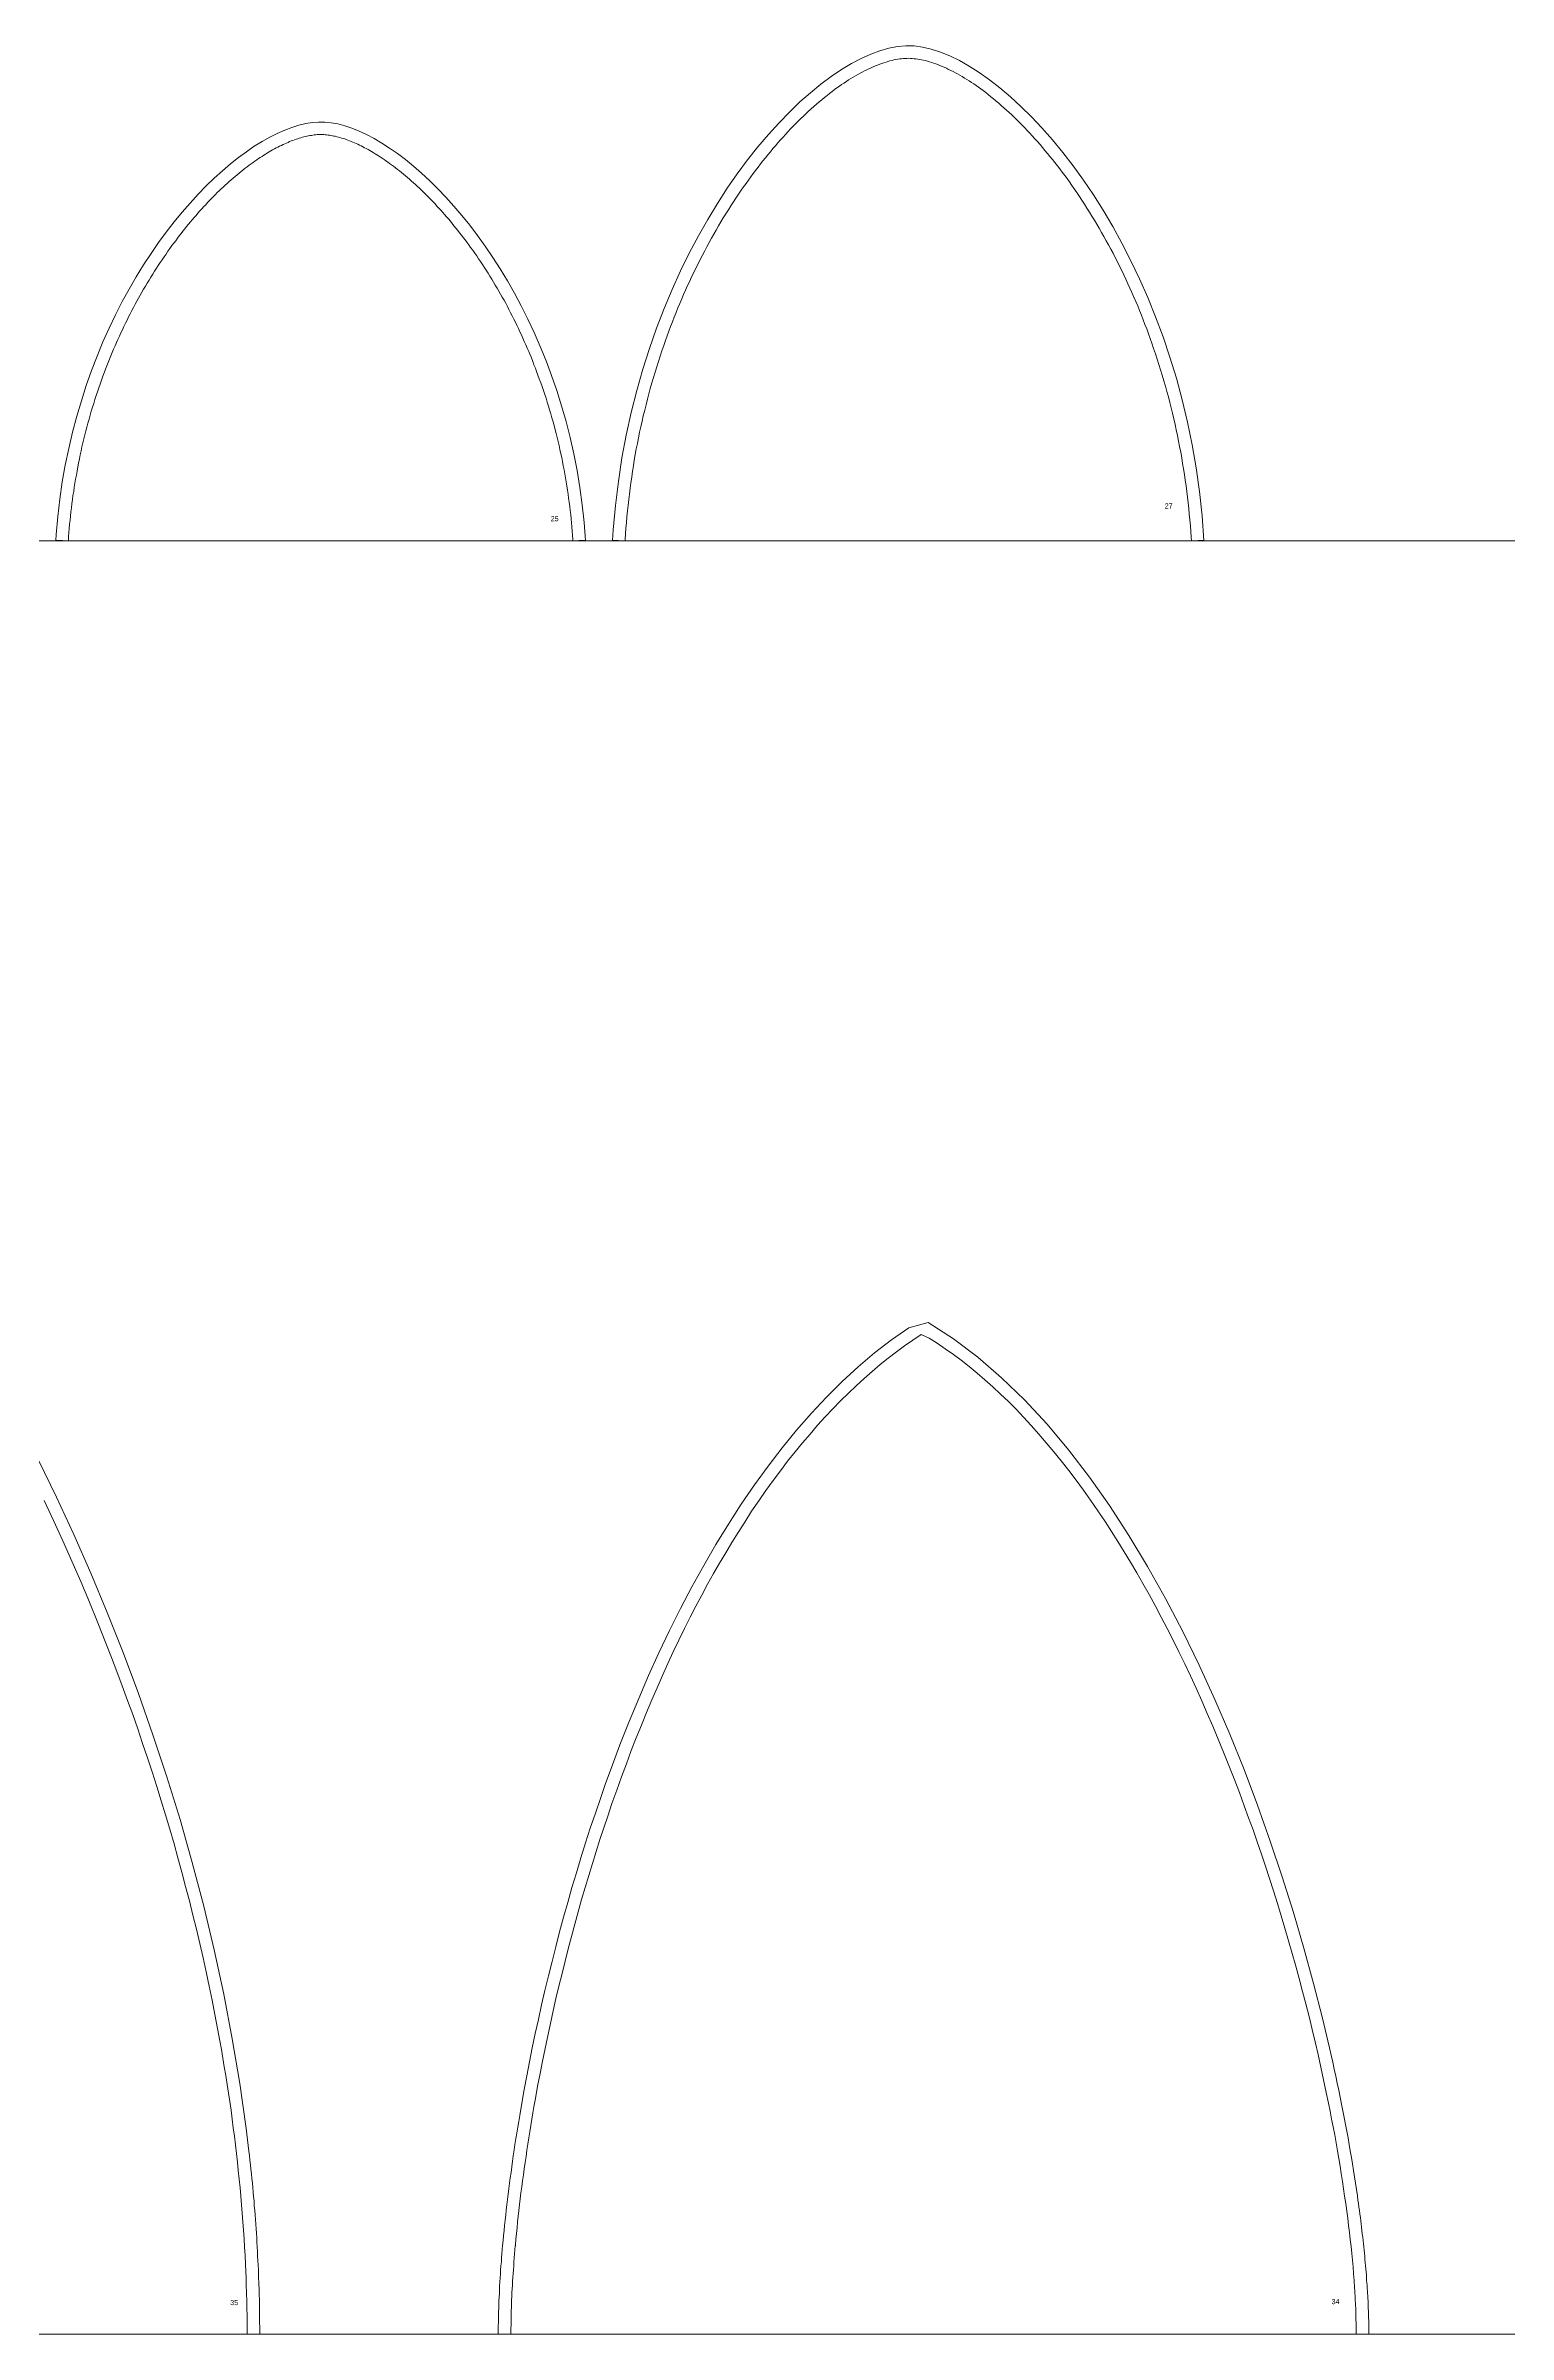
# Model space of a CAD drawing. Header units: inches. Extents: x -11188 to 11060, y -18103 to 6291.
# Drawn here: x 696 to 1740, y -799 to 834 of the extents above; entities that cross this region are included whole.
import ezdxf

# ---------------------------------------------------------------- set-up
doc = ezdxf.new("R2010")
doc.units = ezdxf.units.IN
doc.header["$MEASUREMENT"] = 0
for name, color, linetype, lineweight in [('NAILERS', 7, 'Continuous', 9), ('SECT-ELEV_dwg', 8, 'Continuous', 9), ('SPIRE', 7, 'Continuous', 9)]:
    doc.layers.add(name, color=color, linetype=linetype, lineweight=lineweight)
doc.styles.add('Arial_9', font='arial.ttf', dxfattribs={"height": 3.644473})

# ---------------------------------------------------------------- blocks, each defined once
blk = doc.blocks.new('SECT-ELEV_dwg-315180-Level 1')
at = {"lineweight": 9}
for p, q in [((-2118.2, 481.1), (11059.8, 481.1)), ((-1669.2, -798.9), (4634.6, -798.9))]:
    blk.add_line(p, q, dxfattribs=at)
at = {"layer": 'NAILERS', "flags": 128}
for points in [[(1522.5, 481.4), (1521.2, 499), (1519.3, 516.2), (1516.9, 533.1), (1514, 549.7), (1510.7, 565.8), (1506.9, 581.7), (1502.8, 597.1), (1498.2, 612.1), (1493.3, 626.7), (1488, 640.9), (1482.4, 654.7), (1476.5, 668.1), (1470.4, 681), (1464, 693.5), (1457.4, 705.5), (1450.6, 717), (1443.6, 728.1), (1436.5, 738.6), (1429.2, 748.7), (1421.9, 758.3), (1414.4, 767.3), (1406.9, 775.8), (1399.4, 783.8), (1391.9, 791.2), (1384.4, 798.1), (1376.9, 804.4), (1369.5, 810.2), (1362.2, 815.3), (1355, 819.9), (1348, 823.9), (1341.1, 827.2), (1334.4, 829.9), (1327.9, 832), (1321.6, 833.5), (1315.6, 834.3), (1309.8, 834.4), (1303.9, 833.9), (1297.7, 832.7), (1291.3, 830.9), (1284.7, 828.5), (1277.9, 825.4), (1270.9, 821.7), (1263.8, 817.4), (1256.5, 812.5), (1249.1, 807), (1241.7, 800.9), (1234.2, 794.3), (1226.7, 787.1), (1219.2, 779.3), (1211.7, 771), (1204.2, 762.2), (1196.8, 752.9), (1189.5, 743), (1182.3, 732.7), (1175.3, 721.8), (1168.4, 710.5), (1161.7, 698.7), (1155.2, 686.4), (1148.9, 673.7), (1142.9, 660.5), (1137.2, 646.9), (1131.8, 632.9), (1126.8, 618.4), (1122, 603.6), (1117.7, 588.3), (1113.7, 572.7), (1110.2, 556.6), (1107.1, 540.3), (1104.6, 523.5), (1102.5, 506.4), (1100.9, 489), (1100.4, 481.4), (1100.4, 481.4), (1100.5, 481.4), (1100.6, 481.4), (1100.8, 481.4), (1101, 481.4), (1101.2, 481.4), (1101.4, 481.4), (1101.7, 481.3), (1102, 481.3), (1102.3, 481.3), (1102.6, 481.3), (1102.9, 481.3), (1103.3, 481.3), (1103.6, 481.3), (1104, 481.3), (1104.4, 481.3), (1104.8, 481.3), (1105.1, 481.2), (1105.5, 481.2), (1105.9, 481.2), (1106.2, 481.2), (1106.6, 481.2), (1106.9, 481.2), (1107.3, 481.2), (1107.6, 481.2), (1107.9, 481.2), (1108.2, 481.1), (1108.4, 481.1), (1108.7, 481.1), (1108.9, 481.1), (1109, 481.1), (1109.2, 481.1), (1109.3, 481.1), (1109.3, 481.1), (1109.4, 481.1), (1109.4, 481.1), (1109.4, 481.1), (1109.4, 481.1), (1109.4, 481.1), (1109.4, 481.1), (1109.4, 481.2), (1109.4, 481.2), (1109.4, 481.2), (1109.4, 481.2), (1109.4, 481.2), (1109.4, 481.2), (1109.4, 481.2), (1109.4, 481.2), (1109.4, 481.2), (1109.4, 481.2), (1109.4, 481.2), (1109.4, 481.2), (1109.4, 481.2), (1109.4, 481.3), (1109.4, 481.3), (1109.4, 481.3), (1109.4, 481.3), (1109.4, 481.3), (1109.4, 481.3), (1109.4, 481.3), (1109.4, 481.3), (1109.4, 481.3), (1109.4, 481.3), (1109.4, 481.3), (1109.4, 481.3), (1109.4, 481.3), (1109.4, 481.4), (1109.4, 481.4), (1109.4, 481.4), (1109.4, 481.4), (1109.4, 482), (1109.7, 486.1), (1110, 490.2), (1110.3, 494.2), (1110.7, 498.3), (1111.1, 502.4), (1111.5, 506.4), (1112, 510.5), (1112.5, 514.5), (1113, 518.6), (1113.5, 522.6), (1114.1, 526.6), (1114.7, 530.7), (1115.3, 534.7), (1116, 538.7), (1116.7, 542.7), (1117.4, 546.7), (1118.2, 550.6), (1119, 554.6), (1119.8, 558.6), (1120.7, 562.5), (1121.5, 566.4), (1122.4, 570.4), (1123.4, 574.3), (1124.4, 578.2), (1125.4, 582.1), (1126.4, 586), (1127.4, 589.9), (1128.5, 593.8), (1129.6, 597.6), (1130.8, 601.5), (1132, 605.3), (1133.2, 609.1), (1134.4, 612.9), (1135.7, 616.8), (1137, 620.5), (1138.2, 624.1), (1139.4, 627.5), (1140.7, 630.8), (1141.9, 634.1), (1143.2, 637.5), (1144.5, 640.7), (1145.8, 644), (1147.1, 647.3), (1148.4, 650.5), (1149.8, 653.7), (1151.2, 656.9), (1152.6, 660.1), (1154, 663.3), (1155.5, 666.4), (1156.9, 669.6), (1158.4, 672.7), (1159.9, 675.8), (1161.5, 678.9), (1163, 682), (1164.6, 685), (1166.2, 688), (1167.8, 691), (1169.4, 694), (1171, 697), (1172.7, 700), (1174.4, 702.9), (1176.1, 705.8), (1177.8, 708.7), (1179.5, 711.6), (1181.3, 714.5), (1183.1, 717.3), (1184.9, 720.2), (1186.7, 723), (1188.5, 725.7), (1190.4, 728.5), (1192.2, 731.3), (1194, 733.8), (1195.7, 736.2), (1197.4, 738.5), (1199.1, 740.9), (1200.8, 743.2), (1202.5, 745.5), (1204.3, 747.8), (1206, 750.1), (1207.8, 752.3), (1209.5, 754.5), (1211.3, 756.7), (1213.1, 758.8), (1214.9, 761), (1216.7, 763.1), (1218.5, 765.1), (1220.3, 767.2), (1222.1, 769.2), (1223.9, 771.2), (1225.7, 773.2), (1227.5, 775.1), (1229.4, 777), (1231.2, 778.9), (1233, 780.7), (1234.9, 782.5), (1236.7, 784.3), (1238.6, 786.1), (1240.4, 787.8), (1242.3, 789.5), (1244.2, 791.1), (1246, 792.8), (1247.9, 794.4), (1249.7, 795.9), (1251.6, 797.4), (1253.5, 798.9), (1255.3, 800.4), (1257.2, 801.8), (1258.9, 803.1), (1260.6, 804.3), (1262.3, 805.5), (1263.9, 806.7), (1265.6, 807.8), (1267.3, 808.9), (1268.9, 810), (1270.6, 811), (1272.2, 812), (1273.8, 813), (1275.5, 813.9), (1277.1, 814.8), (1278.7, 815.7), (1280.3, 816.5), (1281.9, 817.3), (1283.4, 818), (1285, 818.8), (1286.5, 819.5), (1288.1, 820.1), (1289.6, 820.7), (1291.1, 821.3), (1292.6, 821.8), (1294.1, 822.3), (1295.6, 822.8), (1297, 823.2), (1298.4, 823.6), (1299.9, 824), (1301.3, 824.3), (1302.6, 824.6), (1304, 824.8), (1305.4, 825), (1306.7, 825.2), (1308, 825.3), (1309.3, 825.4), (1310.5, 825.4), (1311.8, 825.5), (1313.1, 825.4), (1314.3, 825.4), (1315.6, 825.2), (1317, 825.1), (1318.3, 824.9), (1319.7, 824.7), (1321, 824.4), (1322.4, 824.1), (1323.8, 823.8), (1325.3, 823.4), (1326.7, 823), (1328.2, 822.5), (1329.6, 822.1), (1331.1, 821.5), (1332.6, 821), (1334.1, 820.4), (1335.7, 819.7), (1337.2, 819.1), (1338.8, 818.4), (1340.3, 817.6), (1341.9, 816.8), (1343.5, 816), (1345.1, 815.2), (1346.7, 814.3), (1348.3, 813.4), (1350, 812.4), (1351.6, 811.4), (1353.3, 810.4), (1354.9, 809.4), (1356.6, 808.3), (1358.2, 807.2), (1359.9, 806), (1361.6, 804.8), (1363.3, 803.6), (1365, 802.4), (1366.8, 801), (1368.6, 799.6), (1370.5, 798.1), (1372.3, 796.6), (1374.2, 795), (1376.1, 793.4), (1377.9, 791.8), (1379.8, 790.2), (1381.6, 788.5), (1383.5, 786.8), (1385.4, 785.1), (1387.2, 783.3), (1389, 781.5), (1390.9, 779.7), (1392.7, 777.8), (1394.6, 775.9), (1396.4, 774), (1398.2, 772), (1400, 770.1), (1401.8, 768), (1403.7, 766), (1405.5, 764), (1407.3, 761.9), (1409, 759.7), (1410.8, 757.6), (1412.6, 755.4), (1414.4, 753.2), (1416.1, 751), (1417.9, 748.8), (1419.6, 746.5), (1421.3, 744.2), (1423.1, 741.9), (1424.8, 739.6), (1426.5, 737.2), (1428.2, 734.8), (1429.9, 732.4), (1431.7, 729.7), (1433.6, 726.9), (1435.4, 724.2), (1437.2, 721.4), (1439, 718.5), (1440.8, 715.7), (1442.6, 712.9), (1444.3, 710), (1446.1, 707.1), (1447.8, 704.2), (1449.5, 701.2), (1451.1, 698.3), (1452.8, 695.3), (1454.4, 692.3), (1456, 689.3), (1457.6, 686.3), (1459.2, 683.3), (1460.8, 680.2), (1462.3, 677.1), (1463.8, 674), (1465.3, 670.9), (1466.8, 667.8), (1468.2, 664.6), (1469.7, 661.5), (1471.1, 658.3), (1472.5, 655.1), (1473.9, 651.9), (1475.2, 648.7), (1476.6, 645.4), (1477.9, 642.1), (1479.2, 638.9), (1480.4, 635.6), (1481.7, 632.3), (1482.9, 628.9), (1484.1, 625.6), (1485.3, 622.2), (1486.6, 618.4), (1487.9, 614.6), (1489.2, 610.8), (1490.4, 606.9), (1491.6, 603.1), (1492.7, 599.3), (1493.9, 595.4), (1495, 591.5), (1496.1, 587.7), (1497.1, 583.8), (1498.1, 579.9), (1499.1, 576), (1500, 572.1), (1501, 568.1), (1501.9, 564.2), (1502.7, 560.2), (1503.6, 556.3), (1504.4, 552.3), (1505.1, 548.4), (1505.9, 544.4), (1506.6, 540.4), (1507.3, 536.4), (1507.9, 532.4), (1508.5, 528.4), (1509.1, 524.3), (1509.7, 520.3), (1510.2, 516.3), (1510.7, 512.2), (1511.2, 508.2), (1511.6, 504.1), (1512, 500.1), (1512.4, 496), (1512.8, 491.9), (1513.1, 487.8), (1513.4, 483.7), (1513.5, 481.4), (1513.5, 481.4), (1513.5, 481.4), (1513.5, 481.4), (1513.5, 481.4), (1513.5, 481.3), (1513.5, 481.3), (1513.5, 481.3), (1513.5, 481.3), (1513.5, 481.3), (1513.5, 481.3), (1513.5, 481.3), (1513.5, 481.3), (1513.5, 481.3), (1513.5, 481.3), (1513.5, 481.3), (1513.5, 481.3), (1513.5, 481.3), (1513.5, 481.2), (1513.5, 481.2), (1513.5, 481.2), (1513.5, 481.2), (1513.5, 481.2), (1513.5, 481.2), (1513.5, 481.2), (1513.5, 481.2), (1513.5, 481.2), (1513.5, 481.2), (1513.5, 481.2), (1513.5, 481.2), (1513.5, 481.2), (1513.5, 481.1), (1513.5, 481.1), (1513.5, 481.1), (1513.5, 481.1), (1513.5, 481.1), (1513.5, 481.1), (1513.6, 481.1), (1513.7, 481.1), (1513.8, 481.1), (1513.9, 481.1), (1514.1, 481.1), (1514.4, 481.1), (1514.6, 481.1), (1514.9, 481.2), (1515.2, 481.2), (1515.5, 481.2), (1515.8, 481.2), (1516.1, 481.2), (1516.5, 481.2), (1516.8, 481.2), (1517.2, 481.2), (1517.6, 481.2), (1518, 481.2), (1518.3, 481.3), (1518.7, 481.3), (1519.1, 481.3), (1519.5, 481.3), (1519.8, 481.3), (1520.2, 481.3), (1520.5, 481.3), (1520.8, 481.3), (1521.1, 481.3), (1521.4, 481.4), (1521.6, 481.4), (1521.8, 481.4), (1522, 481.4), (1522.2, 481.4), (1522.3, 481.4), (1522.4, 481.4), (1522.5, 481.4)], [(1081.2, 481.4), (1081.2, 481.4), (1081.1, 481.4), (1081.1, 481.4), (1081, 481.4), (1080.9, 481.4), (1080.7, 481.4), (1080.5, 481.4), (1080.3, 481.4), (1080.1, 481.4), (1079.9, 481.4), (1079.7, 481.4), (1079.4, 481.3), (1079.1, 481.3), (1078.8, 481.3), (1078.5, 481.3), (1078.2, 481.3), (1077.9, 481.3), (1077.6, 481.3), (1077.3, 481.3), (1077, 481.3), (1076.7, 481.3), (1076.3, 481.2), (1076, 481.2), (1075.7, 481.2), (1075.4, 481.2), (1075.1, 481.2), (1074.8, 481.2), (1074.5, 481.2), (1074.2, 481.2), (1073.9, 481.2), (1073.7, 481.2), (1073.4, 481.1), (1073.2, 481.1), (1073, 481.1), (1072.8, 481.1), (1072.7, 481.1), (1072.5, 481.1), (1072.4, 481.1), (1072.3, 481.1), (1072.3, 481.1), (1072.2, 481.1), (1072.1, 482.1), (1071.9, 485.1), (1071.7, 488), (1071.5, 491), (1071.2, 493.9), (1070.9, 496.9), (1070.6, 499.8), (1070.3, 502.7), (1069.9, 505.7), (1069.5, 508.6), (1069.1, 511.5), (1068.7, 514.4), (1068.3, 517.3), (1067.9, 520.3), (1067.4, 523.2), (1066.9, 526.1), (1066.4, 529), (1065.9, 531.8), (1065.3, 534.7), (1064.7, 537.6), (1064.2, 540.5), (1063.5, 543.3), (1062.9, 546.2), (1062.3, 549.1), (1061.6, 551.9), (1060.9, 554.8), (1060.2, 557.6), (1059.5, 560.4), (1058.7, 563.3), (1058, 566.1), (1057.2, 568.9), (1056.4, 571.7), (1055.5, 574.5), (1054.7, 577.3), (1053.8, 580.1), (1053, 582.9), (1052.1, 585.6), (1051.1, 588.4), (1050.2, 591.2), (1049.2, 593.9), (1048.2, 596.7), (1047.2, 599.4), (1046.3, 601.9), (1045.4, 604.4), (1044.4, 606.8), (1043.5, 609.2), (1042.5, 611.6), (1041.6, 613.9), (1040.6, 616.3), (1039.6, 618.7), (1038.6, 621), (1037.5, 623.3), (1036.5, 625.7), (1035.4, 628), (1034.4, 630.3), (1033.3, 632.6), (1032.2, 634.9), (1031.1, 637.2), (1030, 639.4), (1028.8, 641.7), (1027.7, 643.9), (1026.5, 646.2), (1025.4, 648.4), (1024.2, 650.6), (1023, 652.8), (1021.8, 655), (1020.5, 657.2), (1019.3, 659.3), (1018, 661.5), (1016.8, 663.6), (1015.5, 665.8), (1014.2, 667.9), (1012.9, 670), (1011.6, 672.1), (1010.3, 674.2), (1008.9, 676.3), (1007.6, 678.3), (1006.2, 680.4), (1004.9, 682.4), (1003.5, 684.4), (1002.1, 686.5), (1000.7, 688.5), (999.2, 690.5), (997.8, 692.4), (996.5, 694.2), (995.2, 695.9), (993.9, 697.6), (992.6, 699.3), (991.3, 701), (990, 702.7), (988.7, 704.3), (987.3, 706), (986, 707.6), (984.7, 709.2), (983.3, 710.8), (982, 712.4), (980.6, 714), (979.3, 715.5), (977.9, 717), (976.5, 718.6), (975.1, 720), (973.8, 721.5), (972.4, 723), (971, 724.4), (969.6, 725.9), (968.2, 727.3), (966.8, 728.7), (965.4, 730.1), (964, 731.4), (962.6, 732.7), (961.2, 734.1), (959.8, 735.4), (958.4, 736.7), (957, 737.9), (955.5, 739.2), (954.1, 740.4), (952.7, 741.6), (951.3, 742.8), (949.9, 743.9), (948.4, 745.1), (947, 746.2), (945.6, 747.3), (944.2, 748.4), (942.7, 749.5), (941.3, 750.5), (939.9, 751.5), (938.7, 752.4), (937.4, 753.3), (936.1, 754.1), (934.8, 755), (933.5, 755.8), (932.3, 756.6), (931, 757.4), (929.7, 758.2), (928.5, 758.9), (927.2, 759.6), (926, 760.3), (924.7, 761), (923.5, 761.7), (922.3, 762.3), (921.1, 762.9), (919.8, 763.5), (918.6, 764.1), (917.4, 764.6), (916.2, 765.2), (915.1, 765.7), (913.9, 766.2), (912.7, 766.6), (911.6, 767.1), (910.4, 767.5), (909.3, 767.9), (908.1, 768.2), (907, 768.6), (905.9, 768.9), (904.8, 769.2), (903.7, 769.5), (902.6, 769.8), (901.6, 770), (900.5, 770.2), (899.5, 770.4), (898.4, 770.6), (897.4, 770.7), (896.4, 770.8), (895.4, 770.9), (894.4, 771), (893.4, 771), (892.5, 771), (891.5, 771), (890.6, 771), (889.6, 771), (888.6, 770.9), (887.6, 770.8), (886.6, 770.7), (885.6, 770.5), (884.5, 770.3), (883.5, 770.1), (882.4, 769.9), (881.3, 769.7), (880.2, 769.4), (879.1, 769.1), (878, 768.8), (876.9, 768.5), (875.8, 768.1), (874.7, 767.7), (873.5, 767.3), (872.4, 766.9), (871.2, 766.5), (870, 766), (868.9, 765.5), (867.7, 765), (866.5, 764.5), (865.3, 763.9), (864.1, 763.3), (862.8, 762.7), (861.6, 762.1), (860.4, 761.5), (859.2, 760.8), (857.9, 760.1), (856.7, 759.4), (855.4, 758.7), (854.2, 757.9), (852.9, 757.1), (851.6, 756.4), (850.4, 755.5), (849.1, 754.7), (847.8, 753.9), (846.5, 753), (845.2, 752.1), (843.9, 751.2), (842.5, 750.2), (841.1, 749.1), (839.7, 748), (838.2, 747), (836.8, 745.8), (835.4, 744.7), (834, 743.6), (832.6, 742.4), (831.1, 741.2), (829.7, 740), (828.3, 738.7), (826.9, 737.5), (825.5, 736.2), (824.1, 734.9), (822.6, 733.6), (821.2, 732.3), (819.8, 731), (818.4, 729.6), (817, 728.2), (815.6, 726.8), (814.2, 725.4), (812.9, 724), (811.5, 722.5), (810.1, 721), (808.7, 719.6), (807.3, 718), (806, 716.5), (804.6, 715), (803.2, 713.4), (801.9, 711.9), (800.5, 710.3), (799.2, 708.7), (797.9, 707.1), (796.5, 705.4), (795.2, 703.8), (793.9, 702.1), (792.6, 700.4), (791.3, 698.8), (790, 697), (788.7, 695.3), (787.4, 693.6), (786, 691.8), (784.6, 689.8), (783.2, 687.8), (781.8, 685.8), (780.4, 683.8), (779, 681.7), (777.6, 679.7), (776.3, 677.6), (774.9, 675.6), (773.6, 673.5), (772.3, 671.4), (771, 669.3), (769.7, 667.2), (768.4, 665.1), (767.1, 662.9), (765.8, 660.8), (764.6, 658.6), (763.4, 656.4), (762.2, 654.3), (760.9, 652.1), (759.8, 649.9), (758.6, 647.6), (757.4, 645.4), (756.2, 643.2), (755.1, 640.9), (754, 638.7), (752.9, 636.4), (751.8, 634.1), (750.7, 631.8), (749.6, 629.5), (748.5, 627.2), (747.5, 624.9), (746.4, 622.6), (745.4, 620.2), (744.4, 617.9), (743.4, 615.5), (742.4, 613.1), (741.5, 610.8), (740.5, 608.4), (739.6, 606), (738.6, 603.6), (737.7, 601.1), (736.7, 598.5), (735.7, 595.8), (734.8, 593), (733.8, 590.3), (732.9, 587.5), (732, 584.7), (731.1, 581.9), (730.2, 579.2), (729.3, 576.4), (728.5, 573.6), (727.7, 570.8), (726.9, 568), (726.1, 565.1), (725.3, 562.3), (724.6, 559.5), (723.9, 556.7), (723.2, 553.8), (722.5, 551), (721.8, 548.1), (721.2, 545.3), (720.6, 542.4), (720, 539.5), (719.4, 536.6), (718.8, 533.8), (718.3, 530.9), (717.8, 528), (717.2, 525.1), (716.8, 522.2), (716.3, 519.3), (715.9, 516.4), (715.4, 513.5), (715, 510.5), (714.7, 507.6), (714.3, 504.7), (713.9, 501.8), (713.6, 498.8), (713.3, 495.9), (713, 492.9), (712.8, 490), (712.5, 487), (712.3, 484.1), (712.1, 481.1), (712.1, 481.1), (712, 481.1), (712, 481.1), (711.9, 481.1), (711.7, 481.1), (711.6, 481.1), (711.4, 481.1), (711.2, 481.1), (711, 481.1), (710.8, 481.2), (710.6, 481.2), (710.3, 481.2), (710, 481.2), (709.7, 481.2), (709.4, 481.2), (709.1, 481.2), (708.8, 481.2), (708.5, 481.2), (708.2, 481.2), (707.9, 481.2), (707.6, 481.3), (707.2, 481.3), (706.9, 481.3), (706.6, 481.3), (706.3, 481.3), (706, 481.3), (705.7, 481.3), (705.4, 481.3), (705.1, 481.3), (704.8, 481.3), (704.6, 481.4), (704.3, 481.4), (704.1, 481.4), (703.9, 481.4), (703.7, 481.4), (703.6, 481.4), (703.4, 481.4), (703.3, 481.4), (703.2, 481.4), (703.1, 481.4), (703.1, 481.4), (703.4, 485.7), (704.5, 498.4), (706, 510.9), (707.8, 523.1), (709.9, 535.2), (712.4, 547), (715.1, 558.6), (718.1, 570), (721.4, 581.1), (724.9, 592), (728.7, 602.6), (732.6, 613), (736.8, 623.1), (741.2, 632.9), (745.8, 642.5), (750.6, 651.8), (755.5, 660.8), (760.6, 669.5), (765.8, 678), (771.1, 686.1), (776.5, 693.9), (782, 701.5), (787.6, 708.7), (793.3, 715.6), (799, 722.2), (804.7, 728.4), (810.5, 734.4), (816.2, 740), (822, 745.2), (827.8, 750.1), (833.5, 754.7), (839.2, 758.8), (844.8, 762.7), (850.4, 766.1), (855.8, 769.2), (861.2, 771.9), (866.5, 774.3), (871.6, 776.2), (876.6, 777.8), (881.5, 778.9), (886.2, 779.7), (890.7, 780), (895.1, 780), (899.7, 779.5), (904.4, 778.6), (909.3, 777.3), (914.4, 775.6), (919.6, 773.5), (924.9, 771.1), (930.3, 768.2), (935.8, 765), (941.4, 761.4), (947, 757.5), (952.7, 753.2), (958.5, 748.5), (964.2, 743.5), (970, 738.1), (975.8, 732.4), (981.5, 726.4), (987.3, 720), (993, 713.3), (998.6, 706.3), (1004.1, 699), (1009.6, 691.4), (1015, 683.4), (1020.3, 675.2), (1025.4, 666.6), (1030.5, 657.8), (1035.3, 648.7), (1040, 639.3), (1044.6, 629.7), (1048.9, 619.7), (1053, 609.5), (1056.9, 599.1), (1060.6, 588.4), (1064.1, 577.4), (1067.3, 566.2), (1070.2, 554.8), (1072.8, 543.1), (1075.1, 531.2), (1077.1, 519.1), (1078.8, 506.7), (1080.2, 494.2)]]:
    blk.add_lwpolyline(points, close=True, dxfattribs=at)
at = {"layer": 'SPIRE', "flags": 128}
blk.add_lwpolyline([(694.9, -203.9), (701.6, -218.2), (708.2, -232.6), (714.6, -247.1), (721, -261.7), (727.2, -276.4), (733.2, -291.2), (738.9, -305.6), (742.9, -315.8), (746.8, -326), (750.6, -336.2), (754.4, -346.5), (758, -356.7), (761.6, -366.9), (765.1, -377.2), (768.5, -387.4), (771.9, -397.6), (775.2, -407.9), (778.3, -418.1), (781.5, -428.3), (784.5, -438.5), (787.5, -448.8), (790.3, -459), (793.1, -469.2), (795.8, -479.4), (798.5, -489.5), (801, -499.7), (803.5, -509.9), (805.9, -520), (808.2, -530.2), (810.5, -540.3), (812.6, -550.4), (814.7, -560.5), (816.7, -570.6), (818.6, -580.6), (820.2, -589.4), (821.3, -595.7), (822.4, -601.9), (823.4, -608.1), (824.4, -614.3), (825.4, -620.6), (826.4, -626.8), (827.3, -632.9), (828.2, -639.1), (829, -645.3), (829.8, -651.5), (830.6, -657.6), (831.4, -663.8), (832.1, -669.9), (832.8, -676), (833.4, -682.1), (834, -688.3), (834.6, -694.3), (835.2, -700.4), (835.7, -706.5), (836.2, -712.6), (836.7, -718.6), (837.1, -724.6), (837.5, -730.7), (837.9, -736.7), (838.2, -742.7), (838.5, -748.7), (838.7, -754.6), (838.9, -758.1), (838.9, -759.6), (839, -761.1), (839, -762.6), (839.1, -764.2), (839.1, -765.7), (839.2, -767.2), (839.2, -768.7), (839.3, -770.2), (839.3, -771.7), (839.4, -773.2), (839.4, -774.7), (839.4, -776.2), (839.5, -777.7), (839.5, -779.2), (839.5, -780.7), (839.5, -782.2), (839.6, -783.7), (839.6, -785.2), (839.6, -786.7), (839.6, -788.2), (839.6, -789.6), (839.6, -791.1), (839.7, -792.6), (839.7, -794.1), (839.7, -795.6), (839.7, -797.1), (839.7, -798.6), (839.7, -798.9), (839.8, -798.9), (839.9, -798.9), (840.1, -798.9), (840.4, -798.9), (840.7, -798.9), (841, -798.9), (841.4, -798.9), (841.8, -798.9), (842.2, -798.9), (842.7, -798.9), (843.2, -798.9), (843.6, -798.9), (844.1, -798.9), (844.6, -798.9), (845.1, -798.9), (845.6, -798.9), (846, -798.9), (846.5, -798.9), (846.9, -798.9), (847.2, -798.9), (847.6, -798.9), (847.9, -798.9), (848.2, -798.9), (848.4, -798.9), (848.5, -798.9), (848.6, -798.9), (848.7, -798.9), (848.7, -797.4), (848.7, -795.9), (848.7, -794.4), (848.7, -792.9), (848.6, -791.4), (848.6, -789.8), (848.6, -788.3), (848.6, -786.8), (848.6, -785.3), (848.6, -783.8), (848.5, -782.3), (848.5, -780.8), (848.5, -779.3), (848.5, -777.8), (848.4, -776.2), (848.4, -774.7), (848.4, -773.2), (848.3, -771.7), (848.3, -770.2), (848.2, -768.7), (848.2, -767.2), (848.2, -765.7), (848.1, -764.1), (848.1, -762.6), (848, -761.1), (847.9, -759.6), (847.9, -758.1), (847.8, -756.2), (847.7, -752.9), (847.5, -749.7), (847.4, -746.4), (847.2, -743.1), (847.1, -739.9), (846.9, -736.6), (846.7, -733.3), (846.5, -730.1), (846.3, -726.8), (846.1, -723.6), (845.8, -720.3), (845.6, -717), (845.3, -713.8), (845.1, -710.5), (844.8, -707.3), (844.6, -704), (844.3, -700.7), (844, -697.5), (843.7, -694.2), (843.4, -691), (843, -687.7), (842.7, -684.4), (842.4, -681.2), (842, -677.9), (841.7, -674.7), (841.3, -671.4), (841, -668.2), (839, -652.1), (834.4, -619.9), (829.1, -588), (823, -556.2), (816.2, -524.6), (808.7, -493.3), (800.5, -462.2), (791.8, -431.5), (782.4, -401.1), (772.5, -371.1), (762.1, -341.5), (751.2, -312.4), (739.9, -283.8), (728.2, -255.7), (716.1, -228.2), (703.7, -201.4), (690.9, -175.1)], dxfattribs=at)
blk.add_lwpolyline([(1640.2, -798.9), (1640.2, -797.3), (1640.2, -795.7), (1640.1, -794.1), (1640.1, -792.4), (1640.1, -790.7), (1640.1, -789.1), (1640, -787.4), (1640, -785.7), (1639.9, -784), (1639.9, -782.2), (1639.8, -780.5), (1639.7, -778.7), (1639.6, -776.9), (1639.6, -775.1), (1639.5, -773.3), (1639.4, -771.5), (1639.3, -769.7), (1639.2, -767.9), (1639, -766), (1638.9, -764.1), (1638.8, -762.3), (1638.6, -760.4), (1638.5, -758.5), (1638.4, -756.5), (1638.2, -754.3), (1638, -752.2), (1637.8, -750), (1637.6, -747.8), (1637.4, -745.6), (1637.2, -743.3), (1637, -741.1), (1636.8, -738.8), (1636.5, -736.6), (1636.3, -734.3), (1636, -732), (1635.8, -729.7), (1635.5, -727.3), (1635.2, -725), (1635, -722.6), (1634.7, -720.2), (1634.4, -717.9), (1634.1, -715.5), (1633.8, -713.1), (1633.4, -710.6), (1633.1, -708.2), (1632.8, -705.7), (1632.4, -703.3), (1632, -700.1), (1631.3, -695.6), (1630.7, -691.1), (1630, -686.6), (1629.2, -682), (1628.5, -677.4), (1627.7, -672.8), (1626.9, -668.1), (1626.1, -663.4), (1625.3, -658.7), (1624.4, -653.9), (1623.5, -649.1), (1622.6, -644.3), (1621.6, -639.5), (1620.7, -634.6), (1619.7, -629.7), (1618.7, -624.8), (1617.6, -619.8), (1616.6, -614.8), (1615.5, -609.8), (1614.4, -604.8), (1613.2, -599.7), (1612.1, -594.6), (1610.9, -589.5), (1607, -573.3), (1600.7, -548.5), (1593.8, -523.3), (1586.3, -498), (1578.3, -472.5), (1569.8, -446.9), (1560.7, -421.4), (1551.1, -395.9), (1541, -370.7), (1530.3, -345.8), (1519.1, -321.3), (1507.4, -297.3), (1495.1, -273.8), (1482.3, -250.9), (1469, -228.8), (1455.1, -207.5), (1440.8, -187.1), (1425.9, -167.7), (1410.5, -149.3), (1394.5, -132.1), (1378.1, -116.2), (1361.1, -101.6), (1343.7, -88.5), (1325.7, -76.8), (1311.8, -80.5), (1299.5, -89.2), (1287.5, -98.5), (1275.8, -108.5), (1264.4, -119), (1253.2, -130), (1242.4, -141.6), (1231.8, -153.7), (1221.5, -166.3), (1211.5, -179.3), (1201.7, -192.7), (1192.3, -206.5), (1183.1, -220.7), (1174.1, -235.3), (1165.5, -250.2), (1157.1, -265.4), (1149, -280.9), (1141.1, -296.6), (1133.5, -312.6), (1126.2, -328.8), (1119.1, -345.2), (1112.3, -361.7), (1105.7, -378.3), (1099.4, -395.1), (1095.5, -405.9), (1091.8, -416.5), (1088.2, -427.1), (1084.6, -437.7), (1081.2, -448.3), (1077.9, -458.9), (1074.7, -469.5), (1071.5, -480.1), (1068.5, -490.7), (1065.5, -501.3), (1062.7, -511.8), (1059.9, -522.3), (1057.3, -532.8), (1054.7, -543.2), (1052.2, -553.6), (1049.8, -563.9), (1047.5, -574.2), (1045.3, -584.3), (1043.2, -594.4), (1041.2, -604.5), (1039.3, -614.4), (1037.4, -624.3), (1035.7, -634), (1034.2, -642.9), (1033.5, -647), (1032.8, -651.1), (1032.1, -655.3), (1031.5, -659.3), (1030.8, -663.4), (1030.2, -667.4), (1029.6, -671.5), (1029.1, -675.5), (1028.5, -679.4), (1028, -683.4), (1027.4, -687.3), (1026.9, -691.2), (1026.4, -695), (1025.9, -698.9), (1025.5, -702.7), (1025, -706.5), (1024.6, -710.2), (1024.2, -713.9), (1023.8, -717.6), (1023.4, -721.3), (1023, -724.9), (1022.7, -728.5), (1022.3, -732.1), (1022, -735.5), (1021.8, -738.5), (1021.5, -741.4), (1021.3, -744.4), (1021.1, -747.3), (1020.8, -750.2), (1020.6, -753.1), (1020.4, -755.9), (1020.3, -758.7), (1020.1, -761.5), (1019.9, -764.3), (1019.8, -767.1), (1019.7, -769.8), (1019.5, -772.5), (1019.4, -775.1), (1019.3, -777.8), (1019.2, -780.4), (1019.1, -782.9), (1019.1, -785.5), (1019, -788), (1019, -790.5), (1018.9, -792.9), (1018.9, -795.4), (1018.9, -797.8), (1018.9, -798.9), (1019, -798.9), (1019.2, -798.9), (1019.4, -798.9), (1019.8, -798.9), (1020.1, -798.9), (1020.6, -798.9), (1021, -798.9), (1021.5, -798.9), (1022.1, -798.9), (1022.6, -798.9), (1023.2, -798.9), (1023.8, -798.9), (1024.3, -798.9), (1024.9, -798.9), (1025.4, -798.9), (1025.9, -798.9), (1026.4, -798.9), (1026.8, -798.9), (1027.1, -798.9), (1027.4, -798.9), (1027.7, -798.9), (1027.8, -798.9), (1027.9, -798.9), (1027.9, -797.2), (1027.9, -794.8), (1028, -792.3), (1028, -789.9), (1028, -787.4), (1028.1, -784.9), (1028.2, -782.3), (1028.3, -779.7), (1028.3, -777.2), (1028.4, -774.5), (1028.6, -771.9), (1028.7, -769.2), (1028.8, -766.6), (1029, -763.9), (1029.1, -761.1), (1029.3, -758.4), (1029.5, -755.6), (1029.7, -752.9), (1029.9, -750), (1030.1, -747.2), (1030.3, -744.4), (1030.5, -741.5), (1030.8, -738.6), (1031, -735.7), (1031.1, -735.5), (1031.1, -735.5), (1031.1, -735.5), (1031.1, -735.5), (1031.1, -735.5), (1031.1, -735.5), (1031.1, -735.5), (1031.1, -735.5), (1031.1, -735.5), (1031.1, -735.5), (1031.1, -735.5), (1031.1, -735.5), (1031.1, -735.5), (1031.1, -735.5), (1031.1, -735.5), (1031.1, -735.5), (1031.1, -735.5), (1031.1, -735.5), (1031.1, -735.4), (1031.1, -735.4), (1031.1, -735.4), (1031.1, -735.4), (1031.1, -735.4), (1031.1, -735.1), (1031.5, -731.1), (1031.9, -727), (1032.3, -722.9), (1032.7, -718.8), (1033.1, -714.7), (1033.6, -710.6), (1034.1, -706.4), (1034.6, -702.2), (1035.1, -697.9), (1035.7, -693.7), (1036.2, -689.4), (1036.8, -685.1), (1037.4, -680.8), (1038, -676.4), (1038.7, -672), (1039.3, -667.6), (1040, -663.2), (1040.7, -658.8), (1041.4, -654.4), (1042.1, -649.9), (1042.8, -645.4), (1043.6, -641), (1044.4, -636.5), (1045.4, -630.7), (1047, -621.8), (1048.7, -612.9), (1050.5, -603.9), (1052.3, -595), (1054.2, -586), (1056.1, -577.1), (1058.1, -568.2), (1060.1, -559.3), (1062.2, -550.4), (1064.4, -541.5), (1066.6, -532.6), (1068.9, -523.8), (1071.2, -515), (1073.5, -506.2), (1075.9, -497.4), (1078.4, -488.7), (1080.9, -480.1), (1083.5, -471.5), (1086.1, -462.9), (1088.7, -454.4), (1091.4, -445.9), (1094.2, -437.5), (1097, -429.2), (1100, -420.2), (1103.4, -410.6), (1106.8, -401.1), (1110.3, -391.7), (1113.8, -382.4), (1117.4, -373.2), (1121, -364.1), (1124.7, -355.1), (1128.4, -346.2), (1132.2, -337.5), (1136, -328.8), (1139.9, -320.3), (1143.8, -311.8), (1147.8, -303.5), (1151.8, -295.3), (1155.9, -287.2), (1160, -279.2), (1164.1, -271.4), (1168.3, -263.6), (1172.6, -256), (1176.8, -248.5), (1181.2, -241.1), (1185.5, -233.8), (1190, -226.7), (1194.8, -219.2), (1199.7, -211.5), (1204.8, -204.1), (1209.9, -196.8), (1215, -189.6), (1220.2, -182.6), (1225.4, -175.8), (1230.7, -169.2), (1236, -162.7), (1241.4, -156.4), (1246.8, -150.2), (1252.2, -144.2), (1257.7, -138.4), (1263.2, -132.7), (1268.8, -127.2), (1274.4, -121.9), (1280, -116.7), (1285.7, -111.7), (1291.5, -106.9), (1297.2, -102.3), (1303, -97.8), (1308.9, -93.5), (1314.7, -89.4), (1320.7, -85.4), (1326.5, -87.9), (1332.2, -91.6), (1337.9, -95.5), (1343.7, -99.6), (1349.3, -103.8), (1355, -108.3), (1360.6, -112.9), (1366.2, -117.7), (1371.8, -122.7), (1377.4, -127.9), (1382.9, -133.2), (1388.4, -138.7), (1393.8, -144.4), (1399.3, -150.3), (1404.7, -156.4), (1410, -162.6), (1415.4, -169), (1420.7, -175.6), (1426, -182.4), (1431.2, -189.3), (1436.5, -196.4), (1441.6, -203.7), (1446.8, -211.2), (1451.9, -218.8), (1456.5, -225.9), (1461.1, -233.1), (1465.6, -240.4), (1470.1, -247.9), (1474.5, -255.4), (1479, -263.1), (1483.3, -271), (1487.7, -278.9), (1492, -287), (1496.2, -295.2), (1500.5, -303.5), (1504.6, -311.9), (1508.8, -320.5), (1512.9, -329.1), (1516.9, -337.9), (1520.9, -346.8), (1524.9, -355.8), (1528.8, -364.9), (1532.7, -374.2), (1536.5, -383.5), (1540.3, -393), (1544.1, -402.6), (1547.8, -412.3), (1551.3, -421.7), (1554.4, -430.3), (1557.5, -438.8), (1560.5, -447.5), (1563.5, -456.2), (1566.4, -464.9), (1569.3, -473.7), (1572.1, -482.5), (1574.9, -491.4), (1577.6, -500.3), (1580.3, -509.2), (1582.9, -518.2), (1585.5, -527.1), (1588, -536.1), (1590.4, -545.1), (1592.8, -554.2), (1595.2, -563.2), (1597.5, -572.2), (1599.7, -581.3), (1601.8, -590.3), (1603.9, -599.3), (1606, -608.3), (1607.9, -617.3), (1609.8, -626.3), (1611.4, -633.9), (1612.5, -639.7), (1613.6, -645.4), (1614.7, -651), (1615.8, -656.7), (1616.8, -662.3), (1617.7, -667.9), (1618.7, -673.4), (1619.6, -678.9), (1620.5, -684.3), (1621.3, -689.8), (1622.2, -695.1), (1622.9, -700.4), (1623.7, -705.7), (1624.4, -711), (1625.1, -716.1), (1625.7, -721.3), (1626.3, -726.3), (1626.9, -731.3), (1627.5, -736.3), (1628, -741.2), (1628.4, -746), (1628.9, -750.8), (1629.3, -755.5), (1629.5, -758.5), (1629.6, -760.3), (1629.8, -762.2), (1629.9, -764.1), (1630, -765.9), (1630.1, -767.7), (1630.2, -769.6), (1630.3, -771.4), (1630.4, -773.2), (1630.5, -774.9), (1630.6, -776.7), (1630.7, -778.5), (1630.8, -780.2), (1630.8, -782), (1630.9, -783.7), (1631, -785.4), (1631, -787.1), (1631, -788.8), (1631.1, -790.5), (1631.1, -792.1), (1631.1, -793.8), (1631.2, -795.4), (1631.2, -797), (1631.2, -798.6), (1631.2, -798.9), (1631.3, -798.9), (1631.5, -798.9), (1631.8, -798.9), (1632.1, -798.9), (1632.5, -798.9), (1633, -798.9), (1633.4, -798.9), (1634, -798.9), (1634.5, -798.9), (1635, -798.9), (1635.6, -798.9), (1636.2, -798.9), (1636.7, -798.9), (1637.3, -798.9), (1637.8, -798.9), (1638.3, -798.9), (1638.7, -798.9), (1639.1, -798.9), (1639.5, -798.9), (1639.8, -798.9), (1640, -798.9), (1640.1, -798.9)], close=True, dxfattribs=at)
at = {"layer": 'NAILERS', "char_height": 3.64, "width": 5.853, "attachment_point": 1, "line_spacing_factor": 0.938532, "style": 'Arial_9'}
for s, insert in [('27', (1494.5, 507.8)), ('25', (1056.3, 498.7))]:
    blk.add_mtext(s, dxfattribs=dict(at, insert=insert))
at = {"layer": 'SPIRE', "char_height": 3.64, "width": 5.853, "attachment_point": 1, "line_spacing_factor": 0.938532, "style": 'Arial_9'}
for s, insert in [('35', (827.6, -774.5)), ('34', (1613.6, -773.8))]:
    blk.add_mtext(s, dxfattribs=dict(at, insert=insert))

msp = doc.modelspace()

# ---------------------------------------------------------------- block references
at = {"layer": 'SECT-ELEV_dwg', "color": 7}
msp.add_blockref('SECT-ELEV_dwg-315180-Level 1', (0, 0), dxfattribs=at)

doc.saveas('drawing.dxf')
